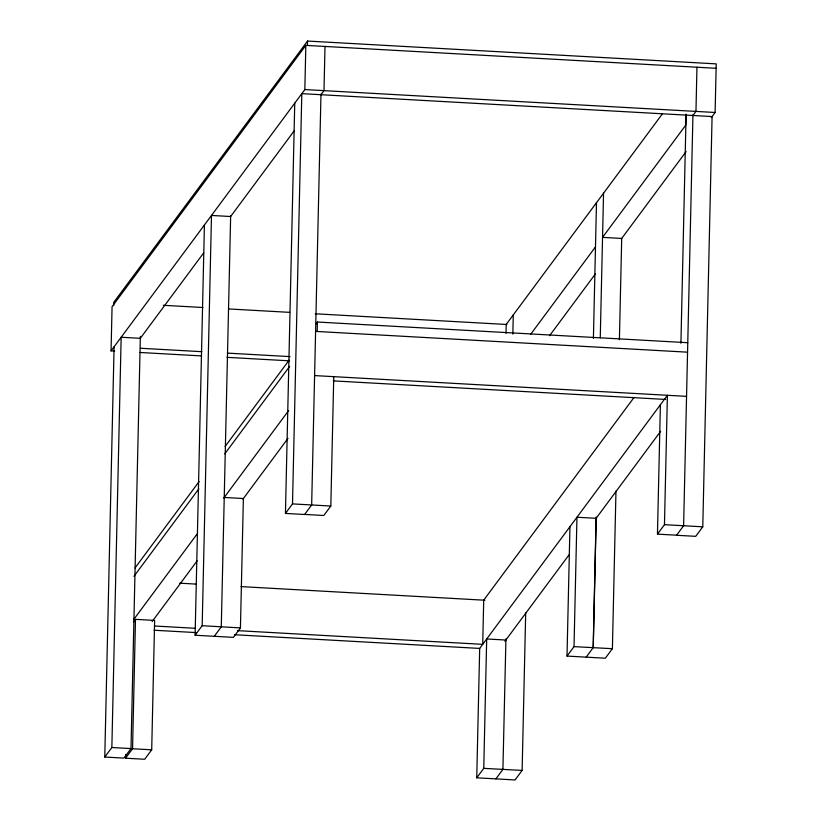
<?xml version="1.0" encoding="UTF-8"?>
<svg xmlns="http://www.w3.org/2000/svg" width="821" height="821" viewBox="0 0 821 821"><rect width="100%" height="100%" fill="white"/><g stroke="black" fill="none" stroke-linecap="round" stroke-linejoin="round"><path stroke-width="1.23" d="M114.653 351.07L111.061 350.865L112.067 306.685L305.843 45.381L716.117 68.297M113.688 305.669L113.76 302.354L307.536 41.05L716.22 63.874L715.112 112.477L711.304 117.629M140.36 336.394L131.001 748.578L123.94 758.101L104.78 757.034L114.088 346.78M104.78 757.034L111.851 747.51L121.159 337.257L140.309 338.324L203.721 252.827M133.382 622.185L135.486 619.352L154.635 620.419L151.7 749.809L144.691 759.261L125.531 758.194L125.623 754.345M125.531 758.194L132.55 748.742L135.486 619.352M224.215 497.454L243.375 498.532L240.44 627.911L233.421 637.373L195.111 635.228L204.419 224.985M195.111 635.228L202.171 625.705L211.49 215.451L230.639 216.518L294.041 131.032M230.66 215.861L221.28 626.844L214.271 636.296M320.98 94.066L311.662 504.966L304.591 514.5L285.441 513.423L294.749 103.179M285.441 513.423L292.502 503.899L301.81 93.645L712.084 116.561L702.776 526.815L695.715 536.339L676.555 535.271L683.616 525.748L692.945 114.837M111.061 350.865L304.837 89.571L305.843 45.381M307.444 45.473L307.536 41.05M317.193 331.489L317.409 322.027L687.772 342.706M325.003 46.458L323.997 90.638L320.97 94.723M304.653 514.428L323.802 515.496L330.822 506.034L333.757 376.654M525.697 612.733L522.125 770.426L515.054 779.95L476.744 777.805L479.68 648.426L667.401 395.291L664.466 524.67L657.457 534.132L676.607 535.2M476.744 777.805L483.754 768.353L486.689 638.964L505.849 640.041M506.013 333.408L506.208 324.449L662.331 113.934M502.914 769.421L505.931 638.789M512.838 334.126L513.279 314.925M615.976 491.009L612.394 648.693L605.323 658.216L567.013 656.082L569.948 526.692M567.013 656.082L574.023 646.63L576.958 517.24L596.118 518.308L593.183 647.697M593.409 338.406L596.487 202.725M596.2 517.056L593.234 647.625L586.173 657.149M600.264 337.841L603.548 193.192M619.403 339.73L621.702 238.449L602.542 237.372L685.751 125.172L685.987 115.073M657.457 534.132L660.392 404.743M680.917 343.26L686.11 114.119M696.957 67.23L695.962 111.41L692.934 115.494M135.034 567.958L199.134 481.517M225.077 446.532L289.177 360.101M315.88 324.079L317.409 322.027M133.956 576.342L198.836 488.844M224.79 453.849L289.669 366.361M133.72 619.486L197.071 534.061M223.784 498.029L288.674 410.541M152.111 621.589L197.143 560.856M242.944 499.106L287.976 438.373M530.592 334.404L595.482 246.905M549.567 335.717L595.338 273.998M621.281 239.014L686.12 151.577M634.079 397.395L483.713 600.161L482.707 644.341L237.495 630.641M504.915 641.293L569.035 554.832M595.748 518.81L660.628 431.323M495.894 778.883L502.965 769.349M304.837 89.571L715.112 112.477M163.307 305.299L202.9 307.506M228.443 308.932L289.741 312.36M315.285 313.786L506.855 324.49M315.603 331.397L687.557 352.178M140.596 348.268L201.894 351.686M227.438 353.112L290.018 356.612M140.114 352.486L201.422 355.914M226.965 357.34L289.546 360.84M314.597 375.587L686.561 396.358M333.295 380.882L665.636 399.437M292.502 503.899L330.822 506.034M664.466 524.67L702.776 526.815M179.758 583.187L196.352 584.111M241.056 586.605L484.985 600.233M202.171 625.705L240.44 627.911M574.023 646.63L612.394 648.693M154.492 626.013L195.357 628.291M154.009 630.23L196.157 632.591M234.467 634.725L479.68 648.426M111.851 747.51L131.001 748.578M132.55 748.742L151.7 749.809M483.754 768.353L522.125 770.426"/></g></svg>
